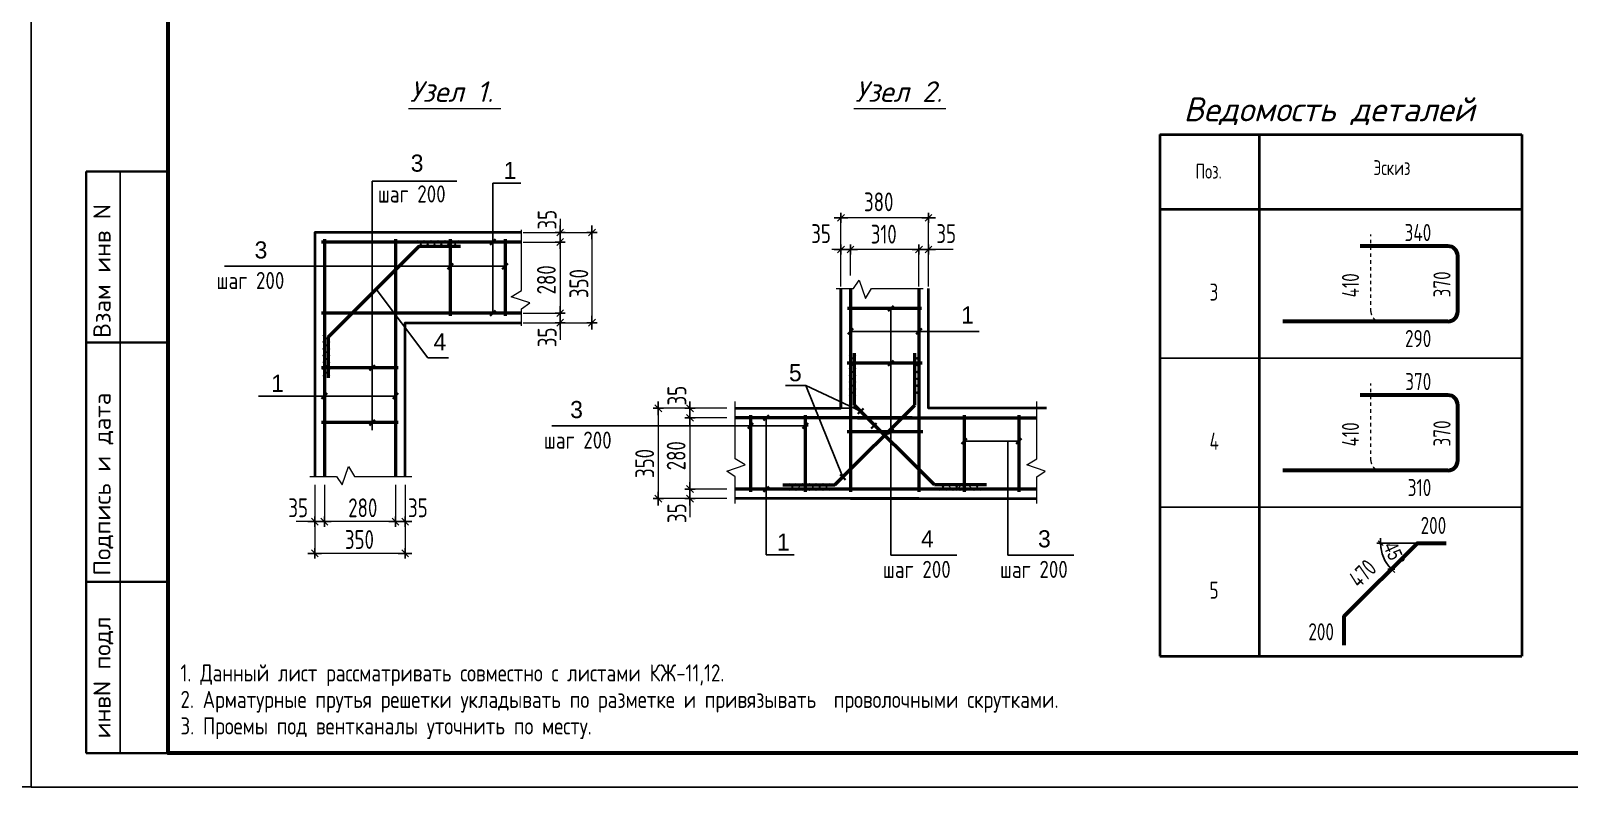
# Model space of a CAD drawing. Extents: x -12289450 to -10763036, y -7834513 to -6150123.
# Drawn here: x -10973043 to -10950567, y -7834513 to -7823458 of the extents above; entities that cross this region are included whole.
import ezdxf

# ---------------------------------------------------------------- set-up
doc = ezdxf.new("R2010")
doc.units = 0
doc.header["$LTSCALE"] = 25
doc.header["$PDMODE"] = 35
doc.linetypes.add('KL', pattern=[4, 2, -2])
doc.layers.get('DefPoints').update_dxf_attribs({"color": 10, "lineweight": 30})
for name, color, linetype in [('003-ТЕКСТ', 7, 'Continuous'), ('004-ВСПЛИНИИ', 15, 'Continuous'), ('005-РАЗМЕРЫ', 252, 'Continuous'), ('Annotation - Text', 7, 'Continuous'), ('ArchiCAD', 7, 'Continuous'), ('F-text', 7, 'Continuous'), ('osnovnie', 7, 'Continuous'), ('Новое', 51, 'Continuous'), ('Размер', 6, 'Continuous')]:
    doc.layers.add(name, color=color, linetype=linetype)
doc.layers.add('СТЕНЫ', color=5, linetype='Continuous', lineweight=40)
doc.layers.add('Текст AMS', color=7, linetype='Continuous', lineweight=9)
doc.styles.add('gismo', font='isocpeui.ttf')
doc.styles.add('GOST 2.304', font='cs_gost2304.shx')
doc.styles.add('RUSS', font='russ', dxfattribs={"width": 0.8})
doc.styles.add('SIMP701', font='simplex701.shx')
doc.styles.add('STYLE1', font='simplex.shx', dxfattribs={"width": 0.7, "height": 300})
doc.styles.add('TXT0', font='txt', dxfattribs={"width": 0.8})
doc.dimstyles.new('Копия РАЗМЕРЫ 3', dxfattribs={"dimscale": 30, "dimtxt": 7, "dimasz": 0.12, "dimexe": 0, "dimexo": 0, "dimgap": 2, "dimtad": 1, "dimdec": 0, "dimzin": 0, "dimdsep": 46, "dimtxsty": 'TXT0', "dimblk1": 'A8MITTA', "dimblk2": 'A8MITTA', "dimsah": 1, "dimcen": 0.2, "dimse1": 1, "dimse2": 1, "dimadec": 0, "dimazin": 0, "dimtp": 6, "dimtm": 6, "dimtfac": 1, "dimtdec": 0, "dimtofl": 0, "dimtmove": 0, "dimatfit": 3, "dimldrblk": 'A8MITTA', "dimfxl": 0, "dimtolj": 1, "dimtzin": 0, "dimarcsym": 0})

# ---------------------------------------------------------------- blocks, each defined once
blk = doc.blocks.new('A8MITTA', base_point=(3180, 3140))
for p, q in [((3170, 3130), (3190, 3150)), ((3180, 3155), (3180, 3125)), ((3160, 3140), (3200, 3140))]:
    blk.add_line(p, q)
blk = doc.blocks.new('*D1603')
at = {"layer": '005-РАЗМЕРЫ', "color": 0, "lineweight": -2, "ltscale": 5, "transparency": 16777216}
blk.add_arc((-10952786, -7830946), 536, 180.3847, 224.6153, dxfattribs=at)
at = {"layer": 'DefPoints', "color": 0, "ltscale": 5, "transparency": 16777216}
for p in [(-10953304, -7831085), (-10953270, -7830946), (-10952786, -7830946), (-10952786, -7830946), (-10953855, -7832016)]:
    blk.add_point(p, dxfattribs=at)
at = {"layer": '005-РАЗМЕРЫ', "color": 0, "lineweight": -2, "ltscale": 5, "transparency": 16777216, "xscale": 3.6, "yscale": 3.6, "zscale": 3.6}
for p, rotation in [((-10953322, -7830946), 90.1923677992339), ((-10953165, -7831326), 314.8076322007538)]:
    blk.add_blockref('A8MITTA', p, dxfattribs=dict(at, rotation=rotation))
at = {"layer": '005-РАЗМЕРЫ', "color": 0, "ltscale": 5, "transparency": 16777216, "insert": (-10953124, -7831100), "char_height": 210, "attachment_point": 5, "rotation": 294.5181, "style": 'TXT0'}
blk.add_mtext('\\A1;45°', dxfattribs=at)

msp = doc.modelspace()

# ---------------------------------------------------------------- linework, layer by layer
at = {"color": 0, "lineweight": 40}
for p, q in [((-10956547.8, -7824974.8), (-10951257.6, -7824974.8)), ((-10956547.8, -7824974.8), (-10956547.8, -7832597.8)), ((-10955095.8, -7824974.8), (-10955095.8, -7832597.8)), ((-10951257.6, -7824974.8), (-10951257.6, -7830419.8)), ((-10951257.6, -7824974.8), (-10951257.6, -7832597.8)), ((-10956547.8, -7826063.8), (-10951257.6, -7826063.8)), ((-10956547.8, -7832597.8), (-10951257.6, -7832597.8))]:
    msp.add_line(p, q, dxfattribs=at)
at = {"lineweight": 25, "ltscale": 75}
for p, q in [((-10968054.7, -7825655.2), (-10968054.7, -7829293.6)), ((-10968054.7, -7825655.2), (-10967176.6, -7825655.2)), ((-10966816.4, -7825655.2), (-10968054.7, -7825655.2)), ((-10965885.8, -7825684.5), (-10966291.3, -7825684.5)), ((-10970213.3, -7826900.7), (-10966114.2, -7826900.7)), ((-10960477.9, -7831122), (-10960477.9, -7827516.1)), ((-10959591.8, -7827851.5), (-10959186.3, -7827851.5)), ((-10961718.3, -7828643.1), (-10962017.9, -7828643.1)), ((-10961718.3, -7828643.1), (-10962017.9, -7828643.1)), ((-10960919.4, -7829017.4), (-10961718.3, -7828643.1)), ((-10961180, -7829982.2), (-10961718.3, -7828643.1)), ((-10967689.8, -7828796.5), (-10969714.1, -7828796.5)), ((-10962298.3, -7829091.7), (-10962298.3, -7831116)), ((-10965431.4, -7829233.2), (-10964131.3, -7829233.2)), ((-10964131.3, -7829233.2), (-10965009.4, -7829233.2)), ((-10961686.5, -7829233.2), (-10964131.3, -7829233.2)), ((-10958767.8, -7829456.6), (-10958767.8, -7831122)), ((-10961892.8, -7831116), (-10962298.3, -7831116)), ((-10960477.9, -7831122), (-10959514, -7831122)), ((-10958767.8, -7831122), (-10957803.9, -7831122))]:
    msp.add_line(p, q, dxfattribs=at)
at = {"linetype": 'KL', "lineweight": 15}
for p, q in [((-10953464.9, -7827562.3), (-10953464.9, -7826436.6)), ((-10953464.9, -7829740.3), (-10953464.9, -7828614.6))]:
    msp.add_line(p, q, dxfattribs=at)
at = {"lineweight": 50, "ltscale": 100}
for p, q in [((-10965876.1, -7826545.5), (-10968794.2, -7826545.5)), ((-10968754.2, -7826505.5), (-10968754.2, -7829973.1)), ((-10967714.2, -7826505.5), (-10967714.2, -7829973.1)), ((-10966914.2, -7826505.5), (-10966914.2, -7827625.5)), ((-10966114.2, -7826505.5), (-10966114.2, -7827625.5)), ((-10961067.3, -7827223), (-10961067.3, -7830196.1)), ((-10960067.3, -7827222.9), (-10960067.3, -7830196.1)), ((-10960031.4, -7827516.1), (-10961108.9, -7827516.1)), ((-10965876.1, -7827585.5), (-10968794.2, -7827585.5)), ((-10961007.3, -7828929.5), (-10961007.3, -7828169.5)), ((-10961007.3, -7828929.5), (-10961007.3, -7828169.5)), ((-10960127.3, -7828929.5), (-10960127.3, -7828169.5)), ((-10967674.2, -7828385.5), (-10968794.2, -7828385.5)), ((-10960018.5, -7828316.1), (-10961116.5, -7828316.1)), ((-10960167.3, -7829116.1), (-10962753.4, -7829116.1)), ((-10962527.3, -7829076.1), (-10962527.3, -7830196.1)), ((-10961727.3, -7829076.1), (-10961727.3, -7830196.1)), ((-10961294, -7830096.1), (-10960127.3, -7828929.5)), ((-10959840.7, -7830096.1), (-10961007.3, -7828929.5)), ((-10960967.3, -7829116.1), (-10958344.2, -7829116.1)), ((-10959407.3, -7829076.1), (-10959407.3, -7830196.1)), ((-10958607.3, -7829076.1), (-10958607.3, -7830196.1)), ((-10967674.2, -7829185.5), (-10968794.2, -7829185.5)), ((-10961114.2, -7829316.2), (-10960011, -7829316.2)), ((-10958344.2, -7830156.1), (-10962753.4, -7830156.1)), ((-10962054, -7830096.1), (-10961294, -7830096.1)), ((-10959080.7, -7830096.1), (-10959840.7, -7830096.1))]:
    msp.add_line(p, q, dxfattribs=at)
at = {"ltscale": 30}
for p, q in [((-10956547.8, -7828241.8), (-10951257.6, -7828241.8)), ((-10956547.8, -7830419.8), (-10951257.6, -7830419.8))]:
    msp.add_line(p, q, dxfattribs=at)
at = {"linetype": 'Continuous', "lineweight": 25, "ltscale": 75, "extrusion": (1, 0, 0), "elevation": -10973035.5}
msp.add_lwpolyline([(-7834505.2, 0), (-7804813.4, 0)], dxfattribs=at)
at = {"linetype": 'Continuous', "lineweight": 60, "ltscale": 75}
msp.add_lwpolyline([(-10971035.6, -7805313.4), (-10931535.7, -7805313.4), (-10931535.7, -7834013.3), (-10971035.6, -7834013.3)], close=True, dxfattribs=at)
at = {"lineweight": 25, "ltscale": 75}
for points in [[(-10966291.3, -7825684.5), (-10966291.3, -7827585.5), (-10966291.3, -7827585.5)], [(-10967997.4, -7827235.4), (-10967241.2, -7828236.5), (-10966941.6, -7828236.5)], [(-10959186.3, -7827851.5), (-10961067.3, -7827851.5), (-10961067.3, -7827851.5)], [(-10958607.3, -7829456.6), (-10959407.3, -7829456.6), (-10959407.3, -7829456.6)]]:
    msp.add_lwpolyline(points, dxfattribs=at)
at = {"lineweight": 50, "ltscale": 100}
msp.add_lwpolyline([(-10968694.2, -7828532.2), (-10968694.2, -7827932.2), (-10967367.5, -7826605.5), (-10966767.5, -7826605.5)], dxfattribs=at)
at = {"lineweight": 35, "ltscale": 10}
for points in [[(-10966331.1, -7826585.3), (-10966251.5, -7826505.7)], [(-10966954, -7826940.5), (-10966874.4, -7826860.9)], [(-10966154, -7826940.5), (-10966074.4, -7826860.9)], [(-10966331.1, -7827625.3), (-10966251.5, -7827545.7)], [(-10960517.7, -7827555.9), (-10960438.1, -7827476.3)], [(-10961107.1, -7827891.3), (-10961027.5, -7827811.7)], [(-10960107.1, -7827891.3), (-10960027.5, -7827811.7)], [(-10968094.5, -7828425.3), (-10968014.9, -7828345.7)], [(-10960517.7, -7828355.9), (-10960438.1, -7828276.3)], [(-10968794, -7828836.3), (-10968714.4, -7828756.7)], [(-10967754, -7828836.3), (-10967674.4, -7828756.7)], [(-10962338.1, -7829155.9), (-10962258.5, -7829076.3)], [(-10960959.2, -7829057.2), (-10960879.6, -7828977.6)], [(-10968094.5, -7829225.3), (-10968014.9, -7829145.7)], [(-10962567.1, -7829273), (-10962487.5, -7829193.4)], [(-10961767.1, -7829273), (-10961687.5, -7829193.4)], [(-10960767.1, -7829273), (-10960687.5, -7829193.4)], [(-10960517.7, -7829356), (-10960438.1, -7829276.3)], [(-10959447.1, -7829496.4), (-10959367.5, -7829416.8)], [(-10958647.1, -7829496.4), (-10958567.5, -7829416.8)], [(-10961219.8, -7829942.3), (-10961140.2, -7830022)], [(-10962338.1, -7830195.9), (-10962258.5, -7830116.3)]]:
    msp.add_lwpolyline(points, dxfattribs=at)
at = {"linetype": 'Continuous', "lineweight": 25, "ltscale": 75, "extrusion": (0, 1, 0), "elevation": -7834505.6}
msp.add_lwpolyline([(10973035.5, 0), (11015035.3, 0)], dxfattribs=at)
at = {"linetype": 'KL', "lineweight": 15}
for centre in [(-10953321.8, -7827562.3), (-10953321.8, -7829740.3)]:
    msp.add_arc(centre, 143.1, 180, 270, dxfattribs=at)
at = {"layer": '004-ВСПЛИНИИ', "color": 0, "lineweight": 0}
for points in [[(-10965876.1, -7827772.1), (-10965876.1, -7827521.1), (-10965754, -7827436.8), (-10966024.5, -7827344.5), (-10965876.1, -7827256.5), (-10965876.1, -7826366.9)], [(-10961274.5, -7827223), (-10961022.9, -7827223), (-10960938.6, -7827100.8), (-10960846.3, -7827371.4), (-10960758.3, -7827223), (-10960005.7, -7827222.9)], [(-10962753.4, -7830368.3), (-10962753.4, -7829978.5), (-10962875.6, -7829894.3), (-10962605, -7829802), (-10962753.4, -7829714), (-10962753.4, -7828877.3)], [(-10958344.2, -7830368.3), (-10958344.2, -7829978.5), (-10958222.1, -7829894.3), (-10958492.7, -7829802), (-10958344.2, -7829714), (-10958344.2, -7828877.3)], [(-10968966.3, -7829973.1), (-10968576.6, -7829973.1), (-10968492.3, -7830095.3), (-10968400, -7829824.7), (-10968312, -7829973.1), (-10967475.3, -7829973.1)]]:
    msp.add_lwpolyline(points, dxfattribs=at)
at = {"layer": '005-РАЗМЕРЫ', "color": 251, "ltscale": 10}
for points in [[(-10968894.2, -7829936.5), (-10968894.2, -7826405.5), (-10965876.1, -7826405.5)], [(-10968754.2, -7829936.5), (-10968754.2, -7826545.5), (-10965876.1, -7826545.5)], [(-10962753.4, -7828976.1), (-10961067.3, -7828976.1), (-10961067.3, -7827223)], [(-10967714.2, -7829936.5), (-10967714.2, -7827585.5), (-10965876.1, -7827585.5)], [(-10967574.2, -7829936.5), (-10967574.2, -7827725.5), (-10965876.1, -7827725.5)], [(-10968694.2, -7827932.2), (-10968694.2, -7828532.2)], [(-10961294, -7830096.1), (-10962054, -7830096.1)], [(-10959840.7, -7830096.1), (-10959080.7, -7830096.1)]]:
    msp.add_lwpolyline(points, dxfattribs=at)
at = {"layer": '005-РАЗМЕРЫ', "color": 4, "ltscale": 5}
for points in [[(-10967394.2, -7826525.5), (-10967294.2, -7826625.5)], [(-10967394.2, -7826625.5), (-10967294.2, -7826525.5)], [(-10967294.2, -7826525.5), (-10967194.2, -7826625.5)], [(-10967294.2, -7826625.5), (-10967194.2, -7826525.5)], [(-10967194.2, -7826525.5), (-10967094.2, -7826625.5)], [(-10967194.2, -7826625.5), (-10967094.2, -7826525.5)], [(-10967094.2, -7826525.5), (-10966994.2, -7826625.5)], [(-10967094.2, -7826625.5), (-10966994.2, -7826525.5)], [(-10966994.2, -7826525.5), (-10966894.2, -7826625.5)], [(-10966994.2, -7826625.5), (-10966894.2, -7826525.5)], [(-10966894.2, -7826525.5), (-10966794.2, -7826625.5)], [(-10966894.2, -7826625.5), (-10966794.2, -7826525.5)], [(-10968774.2, -7827905.5), (-10968674.2, -7828005.5)], [(-10968674.2, -7827905.5), (-10968774.2, -7828005.5)], [(-10968774.2, -7828005.5), (-10968674.2, -7828105.5)], [(-10968674.2, -7828005.5), (-10968774.2, -7828105.5)], [(-10968774.2, -7828105.5), (-10968674.2, -7828205.5)], [(-10968674.2, -7828105.5), (-10968774.2, -7828205.5)], [(-10968774.2, -7828205.5), (-10968674.2, -7828305.5)], [(-10968674.2, -7828205.5), (-10968774.2, -7828305.5)], [(-10961087.3, -7828296.1), (-10960987.3, -7828196.1)], [(-10960987.3, -7828296.1), (-10961087.3, -7828196.1)], [(-10960047.3, -7828296.1), (-10960147.3, -7828196.1)], [(-10960147.3, -7828296.1), (-10960047.3, -7828196.1)], [(-10968674.2, -7828305.5), (-10968774.2, -7828405.5)], [(-10968774.2, -7828405.5), (-10968674.2, -7828505.5)], [(-10968674.2, -7828405.5), (-10968774.2, -7828505.5)], [(-10961087.3, -7828396.1), (-10960987.3, -7828296.1)], [(-10960987.3, -7828396.1), (-10961087.3, -7828296.1)], [(-10961087.3, -7828496.1), (-10960987.3, -7828396.1)], [(-10960987.3, -7828496.1), (-10961087.3, -7828396.1)], [(-10960047.3, -7828396.1), (-10960147.3, -7828296.1)], [(-10960147.3, -7828396.1), (-10960047.3, -7828296.1)], [(-10960047.3, -7828496.1), (-10960147.3, -7828396.1)], [(-10960147.3, -7828496.1), (-10960047.3, -7828396.1)], [(-10961087.3, -7828596.1), (-10960987.3, -7828496.1)], [(-10960987.3, -7828596.1), (-10961087.3, -7828496.1)], [(-10961087.3, -7828696.1), (-10960987.3, -7828596.1)], [(-10960987.3, -7828696.1), (-10961087.3, -7828596.1)], [(-10960047.3, -7828596.1), (-10960147.3, -7828496.1)], [(-10960147.3, -7828596.1), (-10960047.3, -7828496.1)], [(-10960047.3, -7828696.1), (-10960147.3, -7828596.1)], [(-10960147.3, -7828696.1), (-10960047.3, -7828596.1)], [(-10961087.3, -7828796.1), (-10960987.3, -7828696.1)], [(-10960987.3, -7828796.1), (-10961087.3, -7828696.1)], [(-10960047.3, -7828796.1), (-10960147.3, -7828696.1)], [(-10960147.3, -7828796.1), (-10960047.3, -7828696.1)], [(-10961867.3, -7830176.1), (-10961967.3, -7830076.1)], [(-10961867.3, -7830076.1), (-10961967.3, -7830176.1)], [(-10961767.3, -7830076.1), (-10961867.3, -7830176.1)], [(-10961667.3, -7830176.1), (-10961767.3, -7830076.1)], [(-10961667.3, -7830076.1), (-10961767.3, -7830176.1)], [(-10961567.3, -7830176.1), (-10961667.3, -7830076.1)], [(-10961567.3, -7830076.1), (-10961667.3, -7830176.1)], [(-10961467.3, -7830176.1), (-10961567.3, -7830076.1)], [(-10961467.3, -7830076.1), (-10961567.3, -7830176.1)], [(-10961367.3, -7830176.1), (-10961467.3, -7830076.1)], [(-10961367.3, -7830076.1), (-10961467.3, -7830176.1)], [(-10959767.3, -7830176.1), (-10959667.3, -7830076.1)], [(-10959767.3, -7830076.1), (-10959667.3, -7830176.1)], [(-10959667.3, -7830076.1), (-10959567.3, -7830176.1)], [(-10959567.3, -7830176.1), (-10959467.3, -7830076.1)], [(-10959567.3, -7830076.1), (-10959467.3, -7830176.1)], [(-10959527.3, -7830176.1), (-10959427.3, -7830076.1)], [(-10959467.3, -7830176.1), (-10959367.3, -7830076.1)], [(-10959467.3, -7830076.1), (-10959367.3, -7830176.1)], [(-10959367.3, -7830076.1), (-10959267.3, -7830176.1)], [(-10959267.3, -7830176.1), (-10959167.3, -7830076.1)], [(-10959267.3, -7830076.1), (-10959167.3, -7830176.1)]]:
    msp.add_lwpolyline(points, dxfattribs=at)
at = {"layer": '005-РАЗМЕРЫ', "ltscale": 5}
msp.add_lwpolyline([(-10952786, -7830946.5), (-10953270.3, -7830946.5)], dxfattribs=at)
at = {"layer": 'ArchiCAD', "color": 7, "linetype": 'Continuous', "lineweight": 35}
for p, q in [((-10972235.5, -7825513.4), (-10971035.5, -7825513.4)), ((-10972235.5, -7825513.4), (-10972235.5, -7834013.3)), ((-10972235.5, -7828013.4), (-10971035.6, -7828013.4)), ((-10972235.5, -7831513.3), (-10971035.6, -7831513.3)), ((-10972235.5, -7834013.3), (-10971035.6, -7834013.3))]:
    msp.add_line(p, q, dxfattribs=at)
at = {"layer": 'osnovnie', "lineweight": 60, "ltscale": 30}
for p, q in [((-10952340, -7826606.4), (-10953620.2, -7826606.4)), ((-10952196.9, -7827562.3), (-10952196.9, -7826749.6)), ((-10952340, -7827705.4), (-10954753, -7827705.4)), ((-10952340, -7828784.4), (-10953620.2, -7828784.4)), ((-10952196.9, -7829740.3), (-10952196.9, -7828927.6)), ((-10952340, -7829883.4), (-10954753, -7829883.4))]:
    msp.add_line(p, q, dxfattribs=at)
msp.add_lwpolyline([(-10953855.2, -7832435.6), (-10953855.2, -7832015.6), (-10952786, -7830946.5), (-10952366, -7830946.5)], dxfattribs=at)
for centre, start, end in [((-10952340, -7826749.6), 0, 90), ((-10952340, -7827562.3), 270, 0), ((-10952340, -7828927.6), 0, 90), ((-10952340, -7829740.3), 270, 0)]:
    msp.add_arc(centre, 143.1, start, end, dxfattribs=at)
at = {"layer": 'Новое', "color": 7, "linetype": 'Continuous'}
msp.add_line((-10971735.5, -7825513.4), (-10971735.5, -7834013.3), dxfattribs=at)
msp.add_lwpolyline([(-10973035.5, -7804813.4), (-10931035.7, -7804813.4), (-10931035.7, -7834513.3), (-10973035.5, -7834513.3)], close=True, dxfattribs=at)
msp.add_lwpolyline([(-10973035.5, -7804813.4), (-10931035.7, -7804813.4), (-10931035.7, -7834513.3), (-10973035.5, -7834513.3)], close=True, dxfattribs=at)
at = {"layer": 'Размер', "lineweight": 15, "ltscale": 100}
for p, q in [((-10965308.6, -7826205.5), (-10965308.6, -7827977.3)), ((-10961207.3, -7826914.3), (-10961207.3, -7826191.8)), ((-10959907.3, -7826191.8), (-10961105.3, -7826191.8)), ((-10959927.3, -7826937.3), (-10959927.3, -7826191.8)), ((-10965847.9, -7826405.5), (-10965308.6, -7826405.5)), ((-10965590.5, -7826405.5), (-10964844.9, -7826405.5)), ((-10964844.9, -7826405.5), (-10964844.9, -7827789.4)), ((-10965847.9, -7826545.5), (-10965308.6, -7826545.5)), ((-10959567.3, -7826655.4), (-10961339.1, -7826655.4)), ((-10961207.3, -7827194.8), (-10961207.3, -7826655.4)), ((-10961067.3, -7827037.1), (-10961067.3, -7826655.4)), ((-10960067.3, -7827194.8), (-10960067.3, -7826655.4)), ((-10959927.3, -7827194.8), (-10959927.3, -7826655.4)), ((-10965847.9, -7827585.5), (-10965308.6, -7827585.5)), ((-10965847.9, -7827725.5), (-10965308.6, -7827725.5)), ((-10965567.5, -7827725.5), (-10964844.9, -7827725.5)), ((-10963876, -7828876.1), (-10963876, -7830396.1)), ((-10963412.4, -7828876.1), (-10963412.4, -7830568.3)), ((-10963130.5, -7828976.1), (-10963876, -7828976.1)), ((-10962873, -7828976.1), (-10963412.4, -7828976.1)), ((-10962873, -7829116.1), (-10963412.4, -7829116.1)), ((-10968894.2, -7830092.7), (-10968894.2, -7830632.1)), ((-10968754.2, -7830092.7), (-10968754.2, -7830632.1)), ((-10967714.2, -7830092.7), (-10967714.2, -7830632.1)), ((-10967574.2, -7830092.7), (-10967574.2, -7830632.1)), ((-10962873, -7830156.1), (-10963412.4, -7830156.1)), ((-10968894.2, -7830373.2), (-10968894.2, -7831095.7)), ((-10967574.2, -7830350.2), (-10967574.2, -7831095.7)), ((-10963153.5, -7830296.1), (-10963876, -7830296.1)), ((-10962873, -7830296.1), (-10963412.4, -7830296.1)), ((-10967474.2, -7830632.1), (-10969166.3, -7830632.1)), ((-10967474.2, -7831095.7), (-10968994.2, -7831095.7))]:
    msp.add_line(p, q, dxfattribs=at)
at = {"layer": 'СТЕНЫ', "ltscale": 10}
for p, q in [((-10961207.3, -7827223), (-10961207.3, -7828976.1)), ((-10960067.3, -7830296.1), (-10962753.4, -7830296.1)), ((-10961067.3, -7830296.1), (-10958344.2, -7830296.1))]:
    msp.add_line(p, q, dxfattribs=at)
for points in [[(-10965876.1, -7826405.5), (-10968894.2, -7826405.5), (-10968894.2, -7829973.1)], [(-10962753.4, -7828976.1), (-10961207.3, -7828976.1), (-10961207.3, -7827223)], [(-10958204.2, -7828976.1), (-10959927.3, -7828976.1), (-10959927.3, -7827222.9)], [(-10958204.2, -7828976.1), (-10959927.3, -7828976.1), (-10959927.3, -7827222.9)], [(-10967574.2, -7829973.1), (-10967574.2, -7827725.5), (-10965876.1, -7827725.5)]]:
    msp.add_lwpolyline(points, dxfattribs=at)
at = {"layer": 'Текст AMS', "linetype": 'Continuous', "lineweight": 5, "ltscale": 75}
for points in [[(-10967523.5, -7824596.2), (-10966177.6, -7824596.2)], [(-10961018.7, -7824596.2), (-10959672.8, -7824596.2)]]:
    msp.add_lwpolyline(points, dxfattribs=at)

# ---------------------------------------------------------------- block references
at = {"layer": 'Размер', "lineweight": 15, "ltscale": 100, "yscale": 5, "zscale": 5}
for p, xscale, rotation in [((-10961207.3, -7826191.8), 5, 180), ((-10965308.6, -7826405.5), -5, 270), ((-10965308.6, -7826405.5), -5, 90), ((-10965308.6, -7826545.5), -5, 90), ((-10964844.9, -7826405.5), -5, 270), ((-10961207.3, -7826655.4), 5, 180), ((-10961067.3, -7826655.4), 5, 180), ((-10960067.3, -7826655.4), 5, 180), ((-10959927.3, -7826655.4), 5, 180), ((-10965308.6, -7827585.5), -5, 90), ((-10965308.6, -7827725.5), -5, 90), ((-10964844.9, -7827725.5), -5, 90), ((-10963876, -7828976.1), 5, 89.99999999999999), ((-10963412.4, -7828976.1), 5, 89.99999999999999), ((-10963412.4, -7828976.1), 5, 270), ((-10963412.4, -7829116.1), 5, 270), ((-10963876, -7830296.1), 5, 270), ((-10963412.4, -7830156.1), 5, 270), ((-10963412.4, -7830296.1), 5, 270), ((-10967574.2, -7830632.1), -5, 180), ((-10967574.2, -7831095.7), -5, 180)]:
    msp.add_blockref('A8MITTA', p, dxfattribs=dict(at, xscale=xscale, rotation=rotation))
for p, xscale in [((-10959927.3, -7826191.8), 5), ((-10959927.3, -7826655.4), 5), ((-10968894.2, -7830632.1), -5), ((-10968754.2, -7830632.1), -5), ((-10967714.2, -7830632.1), -5), ((-10967574.2, -7830632.1), -5), ((-10968894.2, -7831095.7), -5)]:
    msp.add_blockref('A8MITTA', p, dxfattribs=dict(at, xscale=xscale))

# ---------------------------------------------------------------- texts
at = {"color": 0, "lineweight": 30, "style": 'RUSS'}
for s, p in [('3', (-10967492.4, -7825517.6)), ('1', (-10966134.5, -7825624)), ('3', (-10969773.1, -7826786.4)), ('1', (-10959450.4, -7827737.2)), ('4', (-10967159.1, -7828128.4)), ('5', (-10961966.3, -7828580.1)), ('1', (-10969531.9, -7828736)), ('3', (-10965162.5, -7829118.8)), ('1', (-10962141.5, -7831055.5)), ('4', (-10960037.8, -7831007.7)), ('3', (-10958327.6, -7831007.7))]:
    msp.add_text(s, height=250, dxfattribs=at).set_placement(p)
at = {"lineweight": 25, "ltscale": 75, "style": 'GOST 2.304'}
for p in [(-10967972.4, -7825968.4), (-10970329, -7827233.1), (-10965547.1, -7829565.6), (-10960593.6, -7831454.5), (-10958883.5, -7831454.5)]:
    msp.add_text('шаг 200', height=250, dxfattribs=at).set_placement(p)
at = {"color": 5, "linetype": 'Continuous', "ltscale": 20, "style": 'GOST 2.304'}
for s, p in [('1. Данный лист рассматривать совместно с листами КЖ-11,12.', (-10970856.4, -7832967.3)), ('2. Арматурные прутья решетки укладывать по разметке и привязывать  проволочными скрутками.', (-10970856.4, -7833354.6)), ('3. Проемы под вентканалы уточнить по месту.', (-10970856.4, -7833741.9))]:
    msp.add_text(s, height=250, dxfattribs=at).set_placement(p)
at = {"color": 0, "lineweight": 15, "char_height": 250, "style": 'STYLE1'}
for s, insert, attachment_point in [('340', (-10952582.6, -7826282.3), 3), ('3', (-10955821.8, -7827152.8), 1), ('290', (-10952582.6, -7827831.2), 3), ('370', (-10952582.6, -7828460.3), 3), ('4', (-10955821.8, -7829330.8), 1), ('310', (-10952582.6, -7830009.2), 3), ('200', (-10952738.5, -7830562.4), 1), ('5', (-10955821.8, -7831508.8), 1), ('200', (-10954378.5, -7832116.6), 1)]:
    msp.add_mtext(s, dxfattribs=dict(at, insert=insert, attachment_point=attachment_point))
at = {"color": 0, "char_height": 250, "width": 8283.856, "attachment_point": 7, "rotation": 90, "style": 'STYLE1'}
for s, insert in [('410', (-10953638, -7827355.3)), ('370', (-10952300.9, -7827355.3)), ('410', (-10953638, -7829533.3)), ('370', (-10952300.9, -7829533.3))]:
    msp.add_mtext(s, dxfattribs=dict(at, insert=insert))
at = {"layer": '003-ТЕКСТ', "lineweight": 30, "style": 'SIMP701'}
for s, height, p in [('Взам инв N', 250, (-10971877.3, -7827948.9)), ('Подпись и дата', 249.996, (-10971877.4, -7831422.7)), ('инвN подл', 250, (-10971877.4, -7833800.6))]:
    msp.add_text(s, height=height, rotation=90, dxfattribs=at).set_placement(p)
at = {"layer": 'Annotation - Text', "color": 0, "lineweight": 25, "style": 'gismo'}
for s, height, p in [('Узел 1.', 300, (-10967503.6, -7824497.5)), ('Узел 2.', 300, (-10960998.8, -7824497.5)), ('Ведомость деталей ', 350, (-10956201.7, -7824782.6))]:
    msp.add_text(s, height=height, dxfattribs=at).set_placement(p)
at = {"layer": 'F-text', "lineweight": 15, "char_height": 217.8, "attachment_point": 5, "style": 'STYLE1'}
for s, insert in [('Поз.', (-10955835.2, -7825511)), ('Эскиз', (-10953157.1, -7825458.9))]:
    msp.add_mtext(s, dxfattribs=dict(at, insert=insert))
at = {"layer": 'osnovnie', "linetype": 'Continuous', "insert": (-10953587.4, -7831387.4), "char_height": 250, "width": 649.804, "attachment_point": 5, "rotation": 45, "style": 'STYLE1'}
msp.add_mtext('470', dxfattribs=at)
at = {"layer": 'Размер', "lineweight": 15, "ltscale": 100, "char_height": 275, "attachment_point": 5, "style": 'STYLE1'}
for s, insert in [('\\A1;380', (-10960655.1, -7825959.1)), ('\\A1;35', (-10961498.1, -7826422.8)), ('\\A1;310', (-10960581.9, -7826430.8)), ('\\A1;35', (-10959669.3, -7826422.8)), ('\\A1;35', (-10969137.2, -7830429.5)), ('\\A1;280', (-10968192.8, -7830429.5)), ('\\A1;35', (-10967388.2, -7830429.5)), ('\\A1;350', (-10968242.1, -7830893.2))]:
    msp.add_mtext(s, dxfattribs=dict(at, insert=insert))
at = {"layer": 'Размер', "lineweight": 15, "ltscale": 100, "char_height": 275, "attachment_point": 5, "rotation": 90, "style": 'STYLE1'}
for s, insert in [('\\A1;35', (-10965499.7, -7826219.6)), ('\\A1;280', (-10965510.7, -7827098.2)), ('\\A1;350', (-10965036, -7827153.3)), ('\\A1;35', (-10965499.7, -7827938.7)), ('\\A1;35', (-10963603.5, -7828790.2)), ('\\A1;350', (-10964074.3, -7829781.8)), ('\\A1;280', (-10963614.5, -7829668.8)), ('\\A1;35', (-10963603.5, -7830509.3))]:
    msp.add_mtext(s, dxfattribs=dict(at, insert=insert))

# ---------------------------------------------------------------- dimensions: what is measured, and where the dimension line sits
at = {"layer": '005-РАЗМЕРЫ', "ltscale": 5}
dim = msp.add_angular_dim_2l(base=(-10953303.9, -7831085.2), line1=((-10953855.2, -7832015.6), (-10952786, -7830946.5)), line2=((-10952786, -7830946.5), (-10953270.3, -7830946.5)), dimstyle='Копия РАЗМЕРЫ 3', override={"dimfxl": 100, "dimarcsym": 1}, dxfattribs=at)
dim.commit()
dim.dimension.update_dxf_attribs({"geometry": '*D1603', "text_midpoint": (-10953273.8, -7831169), "dimtype": 162})

doc.saveas('drawing.dxf')
